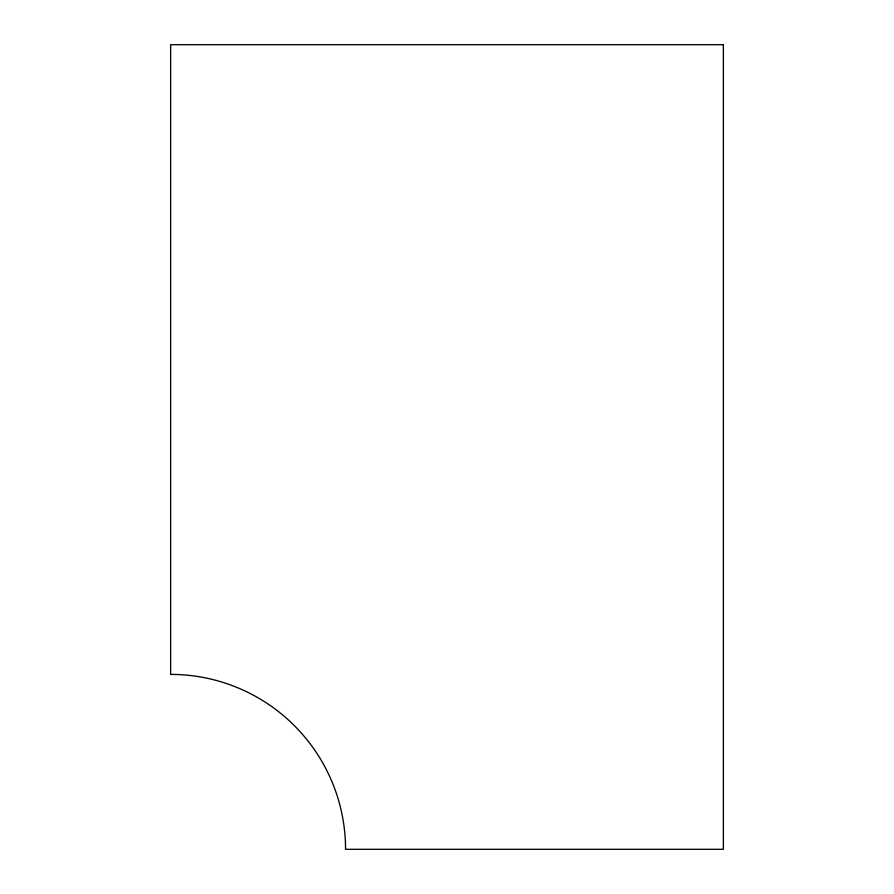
<?xml version="1.0" encoding="UTF-8"?>
<svg xmlns="http://www.w3.org/2000/svg" width="894" height="894" viewBox="0 0 894 894"><rect width="100%" height="100%" fill="white"/><g stroke="black" fill="none" stroke-linecap="round" stroke-linejoin="round"><path stroke-width="1.34" d="M723.358 44.7L170.642 44.7L170.642 674.389A174.911 174.911 0 0 1 345.553 849.3L723.358 849.3L723.358 44.7"/></g></svg>
